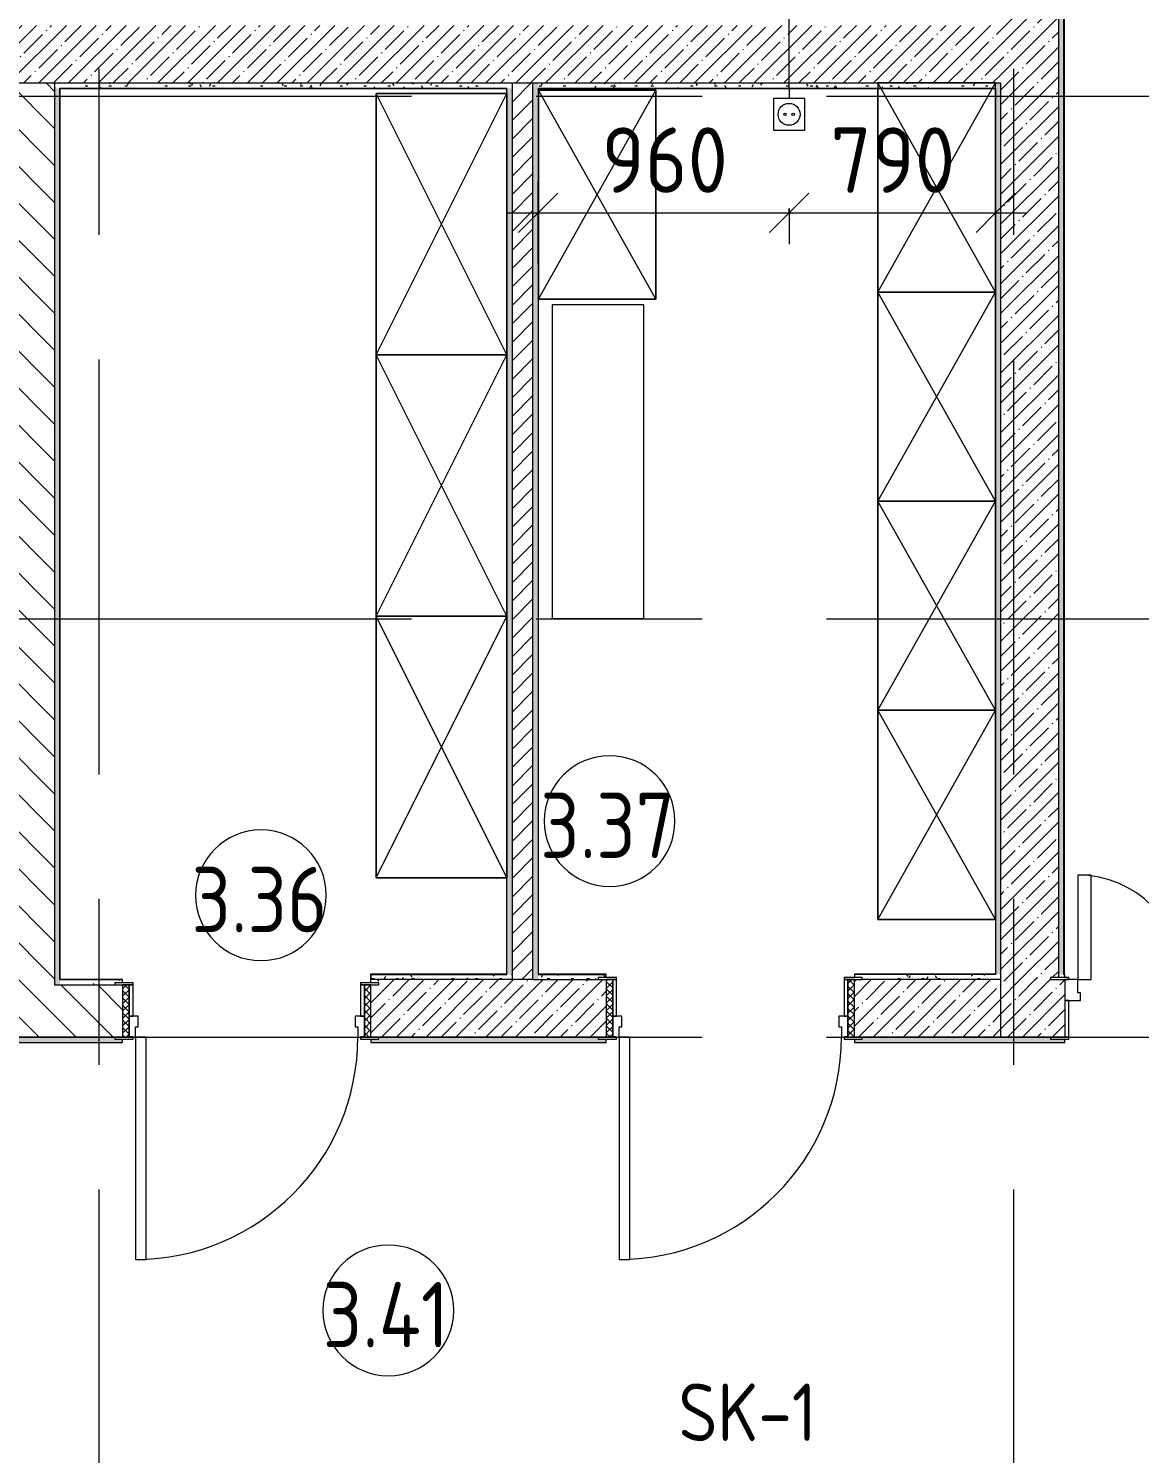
# Model space of a CAD drawing. Header units: millimetres. Extents: x 81382 to 274764, y -8553 to 29000.
# Drawn here: x 89090 to 93341, y 11807 to 17258 of the extents above; entities that cross this region are included whole.
import ezdxf

# ---------------------------------------------------------------- set-up
doc = ezdxf.new("R2010")
doc.units = ezdxf.units.MM
doc.linetypes.add('Осевая', pattern=[3175, 635, -476.25, 1587.5, -476.25])
for name, color, linetype, lineweight in [('A-ANNO-DIMS', 7, 'Continuous', 9), ('A-ANNO-DIMS-100', 7, 'Continuous', 9), ('A-AREA-IDEN', 7, 'Continuous', 9), ('A-DETL-GENF', 7, 'Continuous', 9), ('A-DOOR', 7, 'Continuous', 9), ('A-DOOR-1', 7, 'Continuous', 13), ('A-DOOR-FRAM', 7, 'Continuous', 13), ('A-DOOR-FRAM-1', 7, 'Continuous', 9), ('A-WALL', 7, 'Continuous', 9), ('E-ELEC-FIXT-IDEN', 7, 'Continuous', 9), ('I-WALL', 7, 'Continuous', 9), ('Оси-2', 7, 'Осевая', 9), ('Электрические приборы', 7, 'Continuous', 9)]:
    doc.layers.add(name, color=color, linetype=linetype, lineweight=lineweight)
for name, color, linetype, lineweight, true_color in [('A-WALL-1', 7, 'Continuous', 9, 0x3c3c3c), ('A-WALL-FNSH-1', 7, 'Continuous', 9, 0x3c3c3c), ('I-FURN-1', 7, 'Continuous', 9, 0xf0f0f0), ('Оси розеток', 7, 'Continuous', 9, 0xff1e23)]:
    doc.layers.add(name, color=color, linetype=linetype, lineweight=lineweight, true_color=true_color)
doc.styles.add('GOST Common', font='GOST_Common.ttf', dxfattribs={"width": 0.9, "height": 250})
doc.styles.add('GOST Common_1', font='GOST_Common.ttf', dxfattribs={"width": 0.9, "height": 220})
doc.styles.add('ISOCPEUR', font='isocpeur.ttf', dxfattribs={"width": 0.9, "height": 250})
doc.dimstyles.new('ISO-2_5_0_9К_БОЛЬШОЙ', dxfattribs={"dimscale": 304.8, "dimtxt": 248.995294, "dimasz": 0.492126, "dimexe": 0.393701, "dimexo": 0.984252, "dimgap": 0, "dimtad": 1, "dimdec": 0, "dimrnd": 10, "dimzin": 0, "dimdsep": 46, "dimtxsty": 'ISOCPEUR', "dimblk1": 'OBLIQUE', "dimblk2": 'OBLIQUE', "dimsah": 1, "dimcen": 0.09, "dimdle": 0.393701, "dimazin": 0, "dimtfac": 1, "dimtdec": 4, "dimtix": 1, "dimtmove": 0, "dimatfit": 3, "dimfxl": 1, "dimtvp": 1, "dimtolj": 1, "dimtzin": 0, "dimarcsym": 2})
pattern_1 = [(45, (0, 0), (-57.024626, 57.024626), []), (45, (57.025, 0), (-57.024626, 57.024626), [100.806, -20.161, 3.353, -16.808])]
pattern_2 = [(135, (0, 0), (-70.71068, -70.71068), [])]
pattern_3 = [(0, (0, 0), (121.92, 30.48), [10.058, -81.382, 10.058, -81.382, -487.68]), (0, (0, 0), (121.92, 30.48), [-182.88, 10.058, -172.822, 10.058, -81.382, -213.36]), (0, (0, 0), (121.92, 30.48), [-457.2, 10.058, -50.902, 10.058, -142.342]), (120, (45.72, 15.24), (-87.356454, 90.345817), [10.058, -81.382, 10.058, -81.382, -487.68]), (120, (45.72, 15.24), (-87.356454, 90.345817), [-182.88, 10.058, -172.822, 10.058, -81.382, -213.36]), (120, (45.72, 15.24), (-87.356454, 90.345817), [-457.2, 10.058, -50.902, 10.058, -142.342]), (240, (60.96, 76.2), (-34.563546, -120.825817), [10.058, -81.382, 10.058, -81.382, -487.68]), (240, (60.96, 76.2), (-34.563546, -120.825817), [-182.88, 10.058, -172.822, 10.058, -81.382, -213.36]), (240, (60.96, 76.2), (-34.563546, -120.825817), [-457.2, 10.058, -50.902, 10.058, -142.342])]

# ---------------------------------------------------------------- blocks, each defined once
blk = doc.blocks.new('110_Дверь_СКБ_2Ст - Д-1_л_Лестничная клетка EIS60 2-32142534-План размещения напольных электротехнических лючков и розеток 3 этажа в осях 23-33')
at = {"layer": 'A-DOOR'}
for centre, radius, start, end in [((662.5, 110), 900, 90, 180), ((-637.5, 110), 400, 360, 90)]:
    blk.add_arc(centre, radius, start, end, dxfattribs=at)
at = {"layer": 'A-DOOR-1'}
for p, q in [((662.5, 1010), (612.5, 1010)), ((612.5, 1010), (612.5, 110)), ((662.5, 110), (662.5, 1010)), ((-637.5, 510), (-637.5, 110)), ((-587.5, 510), (-637.5, 510)), ((-587.5, 110), (-587.5, 510)), ((-637.5, 110), (-587.5, 110)), ((612.5, 110), (662.5, 110))]:
    blk.add_line(p, q, dxfattribs=at)
at = {"layer": 'A-DOOR-FRAM'}
for p, q in [((-672.5, 118), (-742.5, 118)), ((-742.5, 118), (-742.5, 110)), ((-742.5, 110), (-672.5, 110)), ((-637.5, 110), (-687.5, 110)), ((-687.5, 110), (-687.5, 30)), ((-672.5, 110), (-672.5, 118)), ((-637.5, 60), (-637.5, 110)), ((662.5, 110), (662.5, 60)), ((712.5, 110), (662.5, 110)), ((767.5, 118), (697.5, 118)), ((697.5, 118), (697.5, 110)), ((697.5, 110), (767.5, 110)), ((712.5, 30), (712.5, 110)), ((767.5, 110), (767.5, 118)), ((-627.5, 60), (-637.5, 60)), ((-627.5, 30), (-627.5, 60)), ((662.5, 60), (652.5, 60)), ((652.5, 60), (652.5, 30)), ((-687.5, 30), (-627.5, 30)), ((-672.5, 30), (-687.5, 30)), ((-687.5, 30), (-687.5, -110)), ((-672.5, -110), (-672.5, 30)), ((652.5, 30), (712.5, 30)), ((712.5, 30), (697.5, 30)), ((697.5, 30), (697.5, -110)), ((712.5, -110), (712.5, 30)), ((-672.5, -110), (-742.5, -110)), ((-742.5, -110), (-742.5, -118)), ((-742.5, -118), (-672.5, -118)), ((-687.5, -110), (-672.5, -110)), ((-672.5, -118), (-672.5, -110)), ((697.5, -110), (712.5, -110)), ((767.5, -110), (697.5, -110)), ((697.5, -110), (697.5, -118)), ((697.5, -118), (767.5, -118)), ((767.5, -118), (767.5, -110))]:
    blk.add_line(p, q, dxfattribs=at)
blk = doc.blocks.new('110_Дверь_СКБ_1Ст_Внутренняя1 - Д-8 950x2100h_охрана-32352528-План размещения напольных электротехнических лючков и розеток 3 этажа в осях 23-33')
at = {"layer": 'A-DOOR'}
h = blk.add_hatch(dxfattribs=at)
h.set_pattern_fill('FP_10', color=256, style=0, pattern_type=2)
h.set_pattern_definition([(135, (1826.41, 174.685), (-14.14214, -14.14214), []), (225, (1826.41, 174.685), (14.14214, -14.14214), [])])
h.paths.add_polyline_path([(487.5, 110), (462.5, 110), (462.5, -110), (487.5, -110), (487.5, 7.9)])
at = {"layer": 'A-DOOR-FRAM-1'}
h = blk.add_hatch(dxfattribs=at)
h.set_pattern_fill('FP_11', color=256, style=0, pattern_type=2)
h.set_pattern_definition([(45, (-296.384, 174.685), (-14.1421, 14.1421), []), (135, (-296.384, 174.685), (-14.1421, -14.1421), [])])
h.paths.add_polyline_path([(-437.5, 110), (-462.5, 110), (-462.5, -110), (-437.5, -110), (-437.5, 7.9)])
at = {"layer": 'A-DOOR'}
blk.add_arc((437.5, 110), 850, 90, 180, dxfattribs=at)
at = {"layer": 'A-DOOR-1'}
for p, q in [((437.5, 960), (397.5, 960)), ((397.5, 960), (397.5, 110)), ((437.5, 110), (437.5, 960)), ((397.5, 110), (437.5, 110))]:
    blk.add_line(p, q, dxfattribs=at)
at = {"layer": 'A-DOOR-FRAM'}
for p, q in [((-422.5, 118), (-492.5, 118)), ((-492.5, 118), (-492.5, 110)), ((-492.5, 110), (-422.5, 110)), ((-437.5, 110), (-462.5, 110)), ((-462.5, 110), (-462.5, -110)), ((-412.5, 110), (-437.5, 110)), ((-437.5, 110), (-437.5, 30)), ((-437.5, -110), (-437.5, 110)), ((-422.5, 110), (-437.5, 110)), ((-437.5, 110), (-437.5, 109)), ((-422.5, 110), (-422.5, 118)), ((-422.5, 109), (-422.5, 110)), ((-412.5, 70), (-412.5, 110)), ((437.5, 110), (437.5, 70)), ((462.5, 110), (437.5, 110)), ((517.5, 118), (447.5, 118)), ((447.5, 118), (447.5, 110)), ((462.5, 110), (447.5, 110)), ((447.5, 110), (447.5, 109)), ((447.5, 110), (517.5, 110)), ((462.5, 30), (462.5, 110)), ((487.5, 110), (462.5, 110)), ((462.5, 110), (462.5, -110)), ((462.5, 109), (462.5, 110)), ((487.5, -110), (487.5, 110)), ((517.5, 110), (517.5, 118)), ((-437.5, 109), (-422.5, 109)), ((-402.5, 70), (-412.5, 70)), ((-402.5, 30), (-402.5, 70)), ((437.5, 70), (427.5, 70)), ((427.5, 70), (427.5, 30)), ((447.5, 109), (462.5, 109)), ((-437.5, 30), (-402.5, 30)), ((-422.5, 30), (-437.5, 30)), ((-437.5, 30), (-437.5, -110)), ((-422.5, -110), (-422.5, 30)), ((427.5, 30), (462.5, 30)), ((462.5, 30), (447.5, 30)), ((447.5, 30), (447.5, -110)), ((462.5, -110), (462.5, 30)), ((-422.5, -110), (-492.5, -110)), ((-492.5, -110), (-492.5, -118)), ((-492.5, -118), (-422.5, -118)), ((-462.5, -110), (-437.5, -110)), ((-437.5, -110), (-422.5, -110)), ((-422.5, -118), (-422.5, -110)), ((447.5, -110), (462.5, -110)), ((517.5, -110), (447.5, -110)), ((447.5, -110), (447.5, -118)), ((447.5, -118), (517.5, -118)), ((462.5, -110), (487.5, -110)), ((517.5, -118), (517.5, -110))]:
    blk.add_line(p, q, dxfattribs=at)
blk = doc.blocks.new('110_Дверь_СКБ_1Ст_Внутренняя1 - Д-8 950x2100h_охрана-31784688-План размещения напольных электротехнических лючков и розеток 3 этажа в осях 23-33')
at = {"layer": 'A-DOOR'}
h = blk.add_hatch(dxfattribs=at)
h.set_pattern_fill('FP_6', color=256, style=0, pattern_type=2)
h.set_pattern_definition([(135, (1826.41, 164.685), (-14.14214, -14.14214), []), (225, (1826.41, 164.685), (14.14214, -14.14214), [])])
h.paths.add_polyline_path([(462.5, 100), (462.5, -100), (487.5, -100), (487.5, 100)])
at = {"layer": 'A-DOOR-FRAM-1'}
h = blk.add_hatch(dxfattribs=at)
h.set_pattern_fill('FP_7', color=256, style=0, pattern_type=2)
h.set_pattern_definition([(45, (-296.384, 164.685), (-14.1421, 14.1421), []), (135, (-296.384, 164.685), (-14.1421, -14.1421), [])])
h.paths.add_polyline_path([(-437.5, 100), (-462.5, 100), (-462.5, -100), (-437.5, -100), (-437.5, -2.1)])
at = {"layer": 'A-DOOR'}
blk.add_arc((437.5, 100), 850, 90, 180, dxfattribs=at)
at = {"layer": 'A-DOOR-1'}
for p, q in [((437.5, 950), (397.5, 950)), ((397.5, 950), (397.5, 100)), ((437.5, 100), (437.5, 950)), ((397.5, 100), (437.5, 100))]:
    blk.add_line(p, q, dxfattribs=at)
at = {"layer": 'A-DOOR-FRAM'}
for p, q in [((-422.5, 108), (-492.5, 108)), ((-492.5, 108), (-492.5, 100)), ((-492.5, 100), (-422.5, 100)), ((-437.5, 100), (-462.5, 100)), ((-462.5, 100), (-462.5, -100)), ((-412.5, 100), (-437.5, 100)), ((-437.5, 100), (-437.5, 20)), ((-437.5, -100), (-437.5, 100)), ((-422.5, 100), (-437.5, 100)), ((-437.5, 100), (-437.5, 99)), ((-437.5, 99), (-422.5, 99)), ((-422.5, 100), (-422.5, 108)), ((-422.5, 99), (-422.5, 100)), ((-412.5, 60), (-412.5, 100)), ((-402.5, 60), (-412.5, 60)), ((-402.5, 20), (-402.5, 60)), ((437.5, 60), (427.5, 60)), ((427.5, 60), (427.5, 20)), ((437.5, 100), (437.5, 60)), ((462.5, 100), (437.5, 100)), ((517.5, 108), (447.5, 108)), ((447.5, 108), (447.5, 100)), ((462.5, 100), (447.5, 100)), ((447.5, 100), (447.5, 99)), ((447.5, 100), (517.5, 100)), ((447.5, 99), (462.5, 99)), ((462.5, 20), (462.5, 100)), ((487.5, 100), (462.5, 100)), ((462.5, 100), (462.5, -100)), ((462.5, 99), (462.5, 100)), ((487.5, -100), (487.5, 100)), ((517.5, 100), (517.5, 108)), ((-437.5, 20), (-402.5, 20)), ((-422.5, 20), (-437.5, 20)), ((-437.5, 20), (-437.5, -100)), ((-422.5, -100), (-422.5, 20)), ((427.5, 20), (462.5, 20)), ((462.5, 20), (447.5, 20)), ((447.5, 20), (447.5, -100)), ((462.5, -100), (462.5, 20)), ((-422.5, -100), (-492.5, -100)), ((-492.5, -100), (-492.5, -108)), ((-492.5, -108), (-422.5, -108)), ((-462.5, -100), (-437.5, -100)), ((-437.5, -100), (-422.5, -100)), ((-422.5, -108), (-422.5, -100)), ((447.5, -100), (462.5, -100)), ((517.5, -100), (447.5, -100)), ((447.5, -100), (447.5, -108)), ((447.5, -108), (517.5, -108)), ((462.5, -100), (487.5, -100)), ((517.5, -108), (517.5, -100))]:
    blk.add_line(p, q, dxfattribs=at)
blk = doc.blocks.new('Шкаф параметрический - 1_144-26543819-План размещения напольных электротехнических лючков и розеток 3 этажа в осях 23-33')
at = {"layer": 'I-FURN-1'}
for p, q in [((0, 0), (800, 450)), ((0, 450), (800, 0)), ((800, 450), (0, 450)), ((0, 450), (0, 0)), ((0, 0), (0, 450)), ((0, 450), (800, 450)), ((800, 0), (800, 450)), ((800, 450), (800, 0)), ((0, 0), (800, 0)), ((800, 0), (0, 0))]:
    blk.add_line(p, q, dxfattribs=at)
blk = doc.blocks.new('Шкаф параметрический - 1_144-V118-План размещения напольных электротехнических лючков и розеток 3 этажа в осях 23-33')
at = {"layer": 'I-FURN-1'}
for p, q in [((0, 0), (800, 450)), ((0, 450), (800, 0)), ((800, 450), (0, 450)), ((0, 450), (0, 0)), ((0, 0), (0, 450)), ((0, 450), (779.8, 450)), ((800, 0), (800, 450)), ((0, 0), (800, 0)), ((778.8, 0), (0, 0))]:
    blk.add_line(p, q, dxfattribs=at)
blk = doc.blocks.new('Стол базовый прямоугольный - 3_2-25582691-План размещения напольных электротехнических лючков и розеток 3 этажа в осях 23-33')
at = {"layer": 'I-FURN-1'}
for p, q in [((600, 175), (-600, 175)), ((-600, 175), (-600, -175)), ((600, -175), (600, 175)), ((-600, -175), (600, -175))]:
    blk.add_line(p, q, dxfattribs=at)
blk = doc.blocks.new('Шкаф параметрический - 1_184-26543833-План размещения напольных электротехнических лючков и розеток 3 этажа в осях 23-33')
at = {"layer": 'I-FURN-1'}
for p, q in [((0, 0), (1000, 500)), ((0, 500), (1000, 0)), ((1000, 500), (0, 500)), ((0, 500), (0, 0)), ((0, 0), (0, 500)), ((0, 500), (1000, 500)), ((1000, 0), (1000, 500)), ((1000, 500), (1000, 0)), ((1000, 0), (0, 0))]:
    blk.add_line(p, q, dxfattribs=at)
blk = doc.blocks.new('Блок Розеток и Выключателей - Блок Розеток и Выключателей_SK1-27371264-План размещения напольных электротехнических лючков и розеток 3 этажа в осях 23-33')
at = {"layer": 'A-DETL-GENF'}
for p, q in [((60, 160), (-60, 160)), ((-60, 160), (-60, 40)), ((60, 40), (60, 160)), ((-60, 40), (60, 40))]:
    blk.add_line(p, q, dxfattribs=at)
for centre, radius in [((0, 100), 42), ((-15.6, 100), 4.8), ((15.6, 100), 4.8)]:
    blk.add_circle(centre, radius, dxfattribs=at)
at = {"layer": 'Оси розеток'}
blk.add_line((0, 0), (0, 40), dxfattribs=at)
blk = doc.blocks.new('Марка_Помещения - Номер-25198446-План размещения напольных электротехнических лючков и розеток 3 этажа в осях 23-33')
at = {"layer": 'A-AREA-IDEN'}
for start, end in [(360, 180), (180, 360)]:
    blk.add_arc((0, 0), 2.5, start, end, dxfattribs=at)
blk = doc.blocks.new('DIMBLOCK1-План размещения напольных электротехнических лючков и розеток 3 этажа в осях 23-33')
at = {"layer": 'A-ANNO-DIMS-100'}
for p, q in [((91040, 16359.4), (91040, 16673.4)), ((90920, 16553.4), (91999.9, 16553.4)), ((91040, 16553.4), (91040, 16359.4)), ((91999.9, 16570), (91999.9, 16433.4)), ((91999.9, 16553.4), (91999.9, 16570))]:
    blk.add_line(p, q, dxfattribs=at)
at = {"layer": 'A-ANNO-DIMS-100', "lineweight": 20}
for p, q in [((91040, 16553.4), (91115, 16628.4)), ((91999.9, 16553.4), (92074.9, 16628.4)), ((91040, 16553.4), (90965, 16478.4)), ((91999.9, 16553.4), (91924.9, 16478.4))]:
    blk.add_line(p, q, dxfattribs=at)
at = {"layer": 'A-ANNO-DIMS-100', "color": 0, "insert": (91282.9, 16880), "char_height": 250, "width": 568.858, "attachment_point": 1, "line_spacing_factor": 1.149209, "style": 'ISOCPEUR'}
blk.add_mtext('960', dxfattribs=at)
blk = doc.blocks.new('_Oblique')
at = {"color": 0, "linetype": 'ByBlock', "lineweight": -2}
blk.add_line((-0.5, -0.5), (0.5, 0.5), dxfattribs=at)
blk = doc.blocks.new('DIMBLOCK2-План размещения напольных электротехнических лючков и розеток 3 этажа в осях 23-33')
at = {"layer": 'A-ANNO-DIMS-100', "lineweight": 20}
for p, q in [((91999.9, 16553.4), (92074.9, 16628.4)), ((92790, 16553.4), (92865, 16628.4)), ((91999.9, 16553.4), (91924.9, 16478.4)), ((92790, 16553.4), (92715, 16478.4))]:
    blk.add_line(p, q, dxfattribs=at)
at = {"layer": 'A-ANNO-DIMS-100'}
for p, q in [((92790, 16359.4), (92790, 16673.4)), ((91999.9, 16570), (91999.9, 16433.4)), ((91999.9, 16553.4), (91999.9, 16570)), ((91999.9, 16553.4), (92910, 16553.4)), ((92790, 16553.4), (92790, 16359.4))]:
    blk.add_line(p, q, dxfattribs=at)
at = {"layer": 'A-ANNO-DIMS-100', "color": 0, "insert": (92157.9, 16880), "char_height": 250, "width": 568.858, "attachment_point": 1, "line_spacing_factor": 1.149209, "style": 'ISOCPEUR'}
blk.add_mtext('790', dxfattribs=at)

msp = doc.modelspace()

# ---------------------------------------------------------------- hatches: boundary and pattern name
at = {"layer": 'I-WALL'}
h = msp.add_hatch(dxfattribs=at)
h.set_pattern_fill('FP_35', color=256, style=0, pattern_type=2)
h.set_pattern_definition(pattern_3)
h.paths.add_polyline_path([(93050, 13640), (93050, 21150), (93030, 21150), (93030, 13640)])
h = msp.add_hatch(dxfattribs=at)
h.set_pattern_fill('FP_4', color=256, style=0, pattern_type=2)
h.set_pattern_definition(pattern_1)
h.paths.add_polyline_path([(92810, 13620), (93000, 13620), (93000, 13628), (93030, 13628), (93030, 17350), (92810, 17350), (92810, 13640)])
h = msp.add_hatch(dxfattribs=at)
h.set_pattern_fill('FP_4', color=256, style=0, pattern_type=2)
h.set_pattern_definition(pattern_1)
h.paths.add_polyline_path([(92810, 17050), (92810, 17270), (86490, 17270), (86490, 17050), (92790, 17050)])
h = msp.add_hatch(dxfattribs=at)
h.set_pattern_fill('FP_3', color=256, style=0, pattern_type=2)
h.set_pattern_definition(pattern_2)
h.paths.add_polyline_path([(89190, 13600), (89190, 17050), (88990, 17050), (88990, 13600)])
h = msp.add_hatch(dxfattribs=at)
h.set_pattern_fill('FP_35', color=256, style=0, pattern_type=2)
h.set_pattern_definition(pattern_3)
h.paths.add_polyline_path([(90920, 17030), (90940, 17030), (90940, 17050), (89190, 17050), (89190, 17030), (90919, 17030)])
h = msp.add_hatch(dxfattribs=at)
h.set_pattern_fill('FP_35', color=256, style=0, pattern_type=2)
h.set_pattern_definition(pattern_3)
h.paths.add_polyline_path([(89210, 13600), (89210, 17030), (89190, 17030), (89190, 13600)])
h = msp.add_hatch(dxfattribs=at)
h.set_pattern_fill('FP_35', color=256, style=0, pattern_type=2)
h.set_pattern_definition(pattern_3)
h.paths.add_polyline_path([(90940, 13640), (90940, 17030), (90920, 17030), (90920, 13640)])
h = msp.add_hatch(dxfattribs=at)
h.set_pattern_fill('FP_5', color=256, style=0, pattern_type=2)
h.set_pattern_definition([(45, (0, 0), (-35.35534, 35.35534), [])])
h.paths.add_polyline_path([(90940, 13620), (91020, 13620), (91020, 17050), (90940, 17050), (90940, 13640)])
h = msp.add_hatch(dxfattribs=at)
h.set_pattern_fill('FP_35', color=256, style=0, pattern_type=2)
h.set_pattern_definition(pattern_3)
h.paths.add_polyline_path([(91040, 13620), (91040, 17050), (91020, 17050), (91020, 13620)])
h = msp.add_hatch(dxfattribs=at)
h.set_pattern_fill('FP_35', color=256, style=0, pattern_type=2)
h.set_pattern_definition(pattern_3)
h.paths.add_polyline_path([(92790, 17030), (92790, 17050), (91040, 17050), (91040, 17030), (92182.3, 17030)])
h = msp.add_hatch(dxfattribs=at)
h.set_pattern_fill('FP_35', color=256, style=0, pattern_type=2)
h.set_pattern_definition(pattern_3)
h.paths.add_polyline_path([(92790, 13640), (92810, 13640), (92810, 17050), (92790, 17050), (92790, 13641)])
h = msp.add_hatch(dxfattribs=at)
h.set_pattern_fill('FP_35', color=256, style=0, pattern_type=2)
h.set_pattern_definition(pattern_3)
h.paths.add_polyline_path([(90400, 13620), (90940, 13620), (90940, 13640), (90400, 13640)])
h = msp.add_hatch(dxfattribs=at)
h.set_pattern_fill('FP_35', color=256, style=0, pattern_type=2)
h.set_pattern_definition(pattern_3)
h.paths.add_polyline_path([(92810, 13620), (92810, 13640), (92250, 13640), (92250, 13628), (92280, 13628), (92280, 13620)])
h.paths.add_polyline_path([(91040, 13620), (91270, 13620), (91270, 13628), (91300, 13628), (91300, 13640), (91040, 13640)])
h = msp.add_hatch(dxfattribs=at)
h.set_pattern_fill('FP_35', color=256, style=0, pattern_type=2)
h.set_pattern_definition(pattern_3)
h.paths.add_polyline_path([(94580, 13620), (94580, 13640), (94455, 13640), (94455, 13628), (94510, 13628), (94510, 13620)])
h.paths.add_polyline_path([(93053, 13628), (93055, 13628), (93055, 13640), (93030, 13640), (93030, 13628), (93047, 13628)])
h = msp.add_hatch(dxfattribs=at)
h.set_pattern_fill('FP_3', color=256, style=0, pattern_type=2)
h.set_pattern_definition(pattern_2)
h.paths.add_polyline_path([(89450, 13400), (89450, 13600), (88200, 13600), (88200, 13400), (89420, 13400)])
h.paths.add_polyline_path([(87500, 13400), (87500, 13600), (87318.4, 13600), (87318.4, 13400)])
h.paths.add_polyline_path([(86618.4, 13400), (86618.4, 13600), (86060, 13600), (86060, 13400), (86090, 13400)])
h.paths.add_polyline_path([(85110, 13400), (85110, 13600), (85047.9, 13600), (84970, 13561.1), (84970.7, 13400), (85080, 13400)])
h = msp.add_hatch(dxfattribs=at)
h.set_pattern_fill('FP_35', color=256, style=0, pattern_type=2)
h.set_pattern_definition(pattern_3)
h.paths.add_polyline_path([(89210, 13600), (89420, 13600), (89420, 13608), (89450, 13608), (89450, 13620), (89210, 13620)])
h = msp.add_hatch(dxfattribs=at)
h.set_pattern_fill('FP_4', color=256, style=0, pattern_type=2)
h.set_pattern_definition(pattern_1)
h.paths.add_polyline_path([(92250, 13400), (92810, 13400), (92810, 13620), (92250, 13620), (92250, 13502.1)])
h.paths.add_polyline_path([(91300, 13400), (91300, 13620), (90399, 13620), (90400, 13608), (90430, 13608), (90430, 13600), (90400, 13600), (90400, 13400), (91270, 13400)])
h = msp.add_hatch(dxfattribs=at)
h.set_pattern_fill('FP_4', color=256, style=0, pattern_type=2)
h.set_pattern_definition(pattern_1)
h.paths.add_polyline_path([(94510, 13400), (94800, 13400), (94800, 13620), (94455, 13620), (94455, 13400)])
h.paths.add_polyline_path([(93000, 13400), (93055, 13400), (93055, 13620), (92810, 13620), (92810, 13400)])
h = msp.add_hatch(dxfattribs=at)
h.set_pattern_fill('FP_35', color=256, style=0, pattern_type=2)
h.set_pattern_definition(pattern_3)
h.paths.add_polyline_path([(97800, 13380), (97800, 13400), (97520, 13400), (97520, 13380)])
h.paths.add_polyline_path([(96820, 13380), (96820, 13400), (96650, 13400), (96650, 13392), (96595, 13392), (96595, 13380), (96650, 13380)])
h.paths.add_polyline_path([(95195, 13380), (95195, 13392), (95140, 13392), (95140, 13400), (94510, 13400), (94510, 13392), (94455, 13392), (94455, 13380), (95140, 13380)])
h.paths.add_polyline_path([(92280, 13380), (93055, 13380), (93055, 13392), (93000, 13392), (93000, 13400), (92280, 13400), (92280, 13392), (92250, 13392), (92250, 13380)])
h.paths.add_polyline_path([(90430, 13380), (91300, 13380), (91300, 13392), (91270, 13392), (91270, 13400), (90430, 13400), (90430, 13392), (90400, 13392), (90400, 13380)])
h.paths.add_polyline_path([(89420, 13380), (89450, 13380), (89450, 13392), (89420, 13392), (89420, 13400), (88200, 13400), (88200, 13380)])
h.paths.add_polyline_path([(87500, 13380), (87500, 13400), (87318.4, 13400), (87318.4, 13380)])
h.paths.add_polyline_path([(86090, 13380), (86618.4, 13380), (86618.4, 13400), (86090, 13400), (86090, 13392), (86060, 13392), (86060, 13380)])
h.paths.add_polyline_path([(84991, 13380), (85110, 13380), (85110, 13392), (85080, 13392), (85080, 13400), (84990, 13400), (84990, 13380)])

# ---------------------------------------------------------------- linework, layer by layer
at = {"layer": 'A-WALL'}
for p, q in [((93050, 21130), (93050, 13640)), ((93030, 17350), (93030, 13628)), ((89190, 17050), (89190, 13600)), ((89210, 17030), (90920, 17030)), ((89210, 13620), (89210, 17030)), ((90920, 13640), (90920, 17030)), ((90940, 17050), (90940, 13620)), ((91020, 17050), (92810, 17050)), ((91040, 17030), (91040, 13640)), ((92790, 17030), (92790, 13640)), ((92810, 13400), (92810, 17050)), ((90400, 13640), (90920, 13640)), ((91040, 13640), (91300, 13640)), ((92790, 13640), (92250, 13640)), ((89190, 13600), (89420, 13600)), ((89210, 13620), (89450, 13620)), ((91020, 13620), (91270, 13620)), ((92810, 13620), (92280, 13620))]:
    msp.add_line(p, q, dxfattribs=at)
at = {"layer": 'A-WALL-1'}
for p, q in [((86490, 17050), (91020, 17050)), ((91020, 13620), (91020, 17050)), ((91040, 17030), (92790, 17030)), ((90400, 13640), (90400, 13620)), ((91300, 13628), (91300, 13640)), ((92250, 13640), (92250, 13628)), ((93051, 13640), (93050, 13640)), ((93055, 13628), (93055, 13640)), ((89450, 13608), (89450, 13620)), ((91020, 13620), (90399, 13620)), ((90399, 13620), (90399, 13608)), ((88200, 13400), (89420, 13400)), ((89420, 13400), (88200, 13400)), ((88200, 13380), (89450, 13380)), ((89450, 13380), (89450, 13392)), ((90400, 13392), (90400, 13380)), ((90400, 13380), (91300, 13380)), ((90430, 13400), (91270, 13400)), ((91270, 13400), (90430, 13400)), ((91300, 13380), (91300, 13392)), ((92250, 13392), (92250, 13380)), ((92250, 13380), (93055, 13380)), ((92280, 13400), (92810, 13400)), ((93000, 13400), (92280, 13400)), ((92810, 13400), (92810, 13400)), ((93055, 13380), (93055, 13392))]:
    msp.add_line(p, q, dxfattribs=at)
at = {"layer": 'A-WALL-FNSH-1'}
for p, q in [((93051, 13641), (93051, 21129)), ((89211, 13621), (89211, 17029)), ((89211, 17029), (90919, 17029)), ((90919, 17029), (90919, 13641)), ((91041, 17029), (92789, 17029)), ((91041, 13641), (91041, 17029)), ((92789, 17029), (92789, 13641)), ((90399, 13641), (90399, 13620)), ((90919, 13641), (90399, 13641)), ((90400, 13620), (90400, 13640)), ((91300, 13641), (91041, 13641)), ((91300, 13640), (91300, 13641)), ((92789, 13641), (92250, 13641)), ((92250, 13641), (92250, 13640)), ((93055, 13641), (93051, 13641)), ((93051, 13640), (93055, 13640)), ((93055, 13640), (93055, 13641)), ((89450, 13621), (89211, 13621)), ((89450, 13620), (89450, 13621)), ((88200, 13379), (89450, 13379)), ((89450, 13379), (89450, 13380)), ((90400, 13380), (90400, 13379)), ((90400, 13379), (91300, 13379)), ((91300, 13379), (91300, 13380)), ((92250, 13380), (92250, 13379)), ((92250, 13379), (93055, 13379)), ((93055, 13379), (93055, 13380))]:
    msp.add_line(p, q, dxfattribs=at)
at = {"layer": 'E-ELEC-FIXT-IDEN'}
msp.add_line((91999.9, 17030), (91999.9, 17960.7), dxfattribs=at)
at = {"layer": 'I-WALL'}
for p, q in [((93051.5, 13640), (93051.5, 21129)), ((93052.5, 21129), (93052.5, 13640))]:
    msp.add_line(p, q, dxfattribs=at)
at = {"layer": 'Оси-2'}
for p, q in [((89360, 593.7), (89360, 18900)), ((92860, 593.7), (92860, 18900)), ((84681.8, 17000), (122730, 17000)), ((84681.8, 15000), (122160, 15000)), ((84681.8, 13400), (122130, 13400))]:
    msp.add_line(p, q, dxfattribs=at)

# ---------------------------------------------------------------- block references
at = {"layer": 'A-AREA-IDEN', "xscale": 99.99999999999993, "yscale": 99.99999999999993, "zscale": 99.99999999999993}
for p in [(91313.3, 14226.4), (89979.4, 13942.7), (90466.7, 12354.9)]:
    msp.add_blockref('Марка_Помещения - Номер-25198446-План размещения напольных электротехнических лючков и розеток 3 этажа в осях 23-33', p, dxfattribs=at)
at = {"layer": 'A-DOOR'}
msp.add_blockref('110_Дверь_СКБ_2Ст - Д-1_л_Лестничная клетка EIS60 2-32142534-План размещения напольных электротехнических лючков и розеток 3 этажа в осях 23-33', (93742.5, 13510), dxfattribs=at)
at = {"layer": 'A-DOOR', "rotation": 180}
for name, p in [('110_Дверь_СКБ_1Ст_Внутренняя1 - Д-8 950x2100h_охрана-32352528-План размещения напольных электротехнических лючков и розеток 3 этажа в осях 23-33', (91787.5, 13510)), ('110_Дверь_СКБ_1Ст_Внутренняя1 - Д-8 950x2100h_охрана-31784688-План размещения напольных электротехнических лючков и розеток 3 этажа в осях 23-33', (89937.5, 13500))]:
    msp.add_blockref(name, p, dxfattribs=at)
at = {"layer": 'I-FURN-1'}
for name, p, rotation in [('Шкаф параметрический - 1_184-26543833-План размещения напольных электротехнических лючков и розеток 3 этажа в осях 23-33', (90920, 16010), 89.99999999999719), ('Шкаф параметрический - 1_144-26543819-План размещения напольных электротехнических лючков и розеток 3 этажа в осях 23-33', (91490.7, 16222.9), 89.99999999999719), ('Шкаф параметрический - 1_144-V118-План размещения напольных электротехнических лючков и розеток 3 этажа в осях 23-33', (92790, 16250.2), 89.99999999999719), ('Шкаф параметрический - 1_144-26543819-План размещения напольных электротехнических лючков и розеток 3 этажа в осях 23-33', (92790, 15450.2), 89.99999999999719), ('Стол базовый прямоугольный - 3_2-25582691-План размещения напольных электротехнических лючков и розеток 3 этажа в осях 23-33', (91268.9, 15601), 270.0000000000004), ('Шкаф параметрический - 1_184-26543833-План размещения напольных электротехнических лючков и розеток 3 этажа в осях 23-33', (90920, 15010), 89.99999999999719), ('Шкаф параметрический - 1_144-26543819-План размещения напольных электротехнических лючков и розеток 3 этажа в осях 23-33', (92790, 14650.2), 89.99999999999719), ('Шкаф параметрический - 1_184-26543833-План размещения напольных электротехнических лючков и розеток 3 этажа в осях 23-33', (90920, 14010), 89.99999999999719), ('Шкаф параметрический - 1_144-26543819-План размещения напольных электротехнических лючков и розеток 3 этажа в осях 23-33', (92790, 13850.2), 89.99999999999719)]:
    msp.add_blockref(name, p, dxfattribs=dict(at, rotation=rotation))
at = {"layer": 'Электрические приборы', "rotation": 180}
msp.add_blockref('Блок Розеток и Выключателей - Блок Розеток и Выключателей_SK1-27371264-План размещения напольных электротехнических лючков и розеток 3 этажа в осях 23-33', (91999.9, 17030), dxfattribs=at)

# ---------------------------------------------------------------- texts
at = {"layer": 'A-AREA-IDEN', "char_height": 250, "attachment_point": 1, "style": 'GOST Common'}
for s, insert, width in [('3.37', (91047.5, 14335), 663.797), ('3.36', (89713.6, 14051.2), 663.797), ('3.41', (90215.8, 12463.4), 627.721)]:
    msp.add_mtext(s, dxfattribs=dict(at, insert=insert, width=width))
at = {"layer": 'E-ELEC-FIXT-IDEN', "insert": (91576.7, 12075), "char_height": 220, "width": 656.582, "attachment_point": 1, "style": 'GOST Common_1'}
msp.add_mtext('SK-1', dxfattribs=at)

# ---------------------------------------------------------------- dimensions: what is measured, and where the dimension line sits
at = {"layer": 'A-ANNO-DIMS'}
for base, p1, p2, override, picture, middle in [((91999.9, 16553.4), (91040, 16659.4), (91999.9, 16870), {"dimpost": '<>', "dimfxl": 982.712786}, 'DIMBLOCK1-План размещения напольных электротехнических лючков и розеток 3 этажа в осях 23-33', (91519.9, 16678.4)), ((92790, 16553.4), (91999.9, 16870), (92790, 16659.4), {"dimpost": '<>', "dimfxl": 817.689936}, 'DIMBLOCK2-План размещения напольных электротехнических лючков и розеток 3 этажа в осях 23-33', (92394.9, 16678.4))]:
    dim = msp.add_linear_dim(base=base, p1=p1, p2=p2, dimstyle='ISO-2_5_0_9К_БОЛЬШОЙ', override=override, dxfattribs=at)
    dim.commit()
    dim.dimension.update_dxf_attribs({"geometry": picture, "text_midpoint": middle})

doc.saveas('drawing.dxf')
